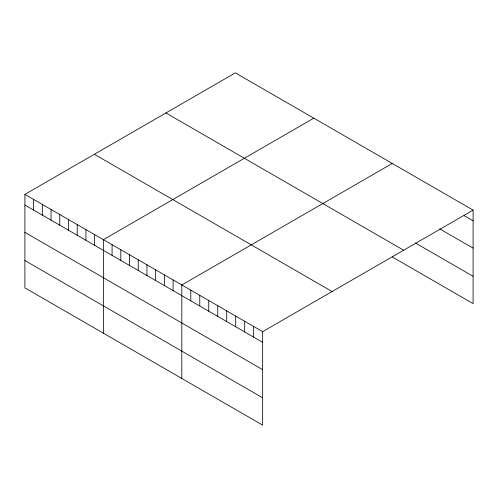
<?xml version="1.0" encoding="UTF-8"?>
<svg xmlns="http://www.w3.org/2000/svg" width="498" height="498" viewBox="0 0 498 498"><rect width="100%" height="100%" fill="white"/><g stroke="black" fill="none" stroke-linecap="round" stroke-linejoin="round"><path stroke-width="0.75" d="M24.9 194.376L262.645 331.637L262.645 425.13L24.9 287.869L24.9 194.376L235.355 72.87L473.1 210.131L473.1 303.624L392.268 256.956M313.815 118.163L103.354 239.669L103.354 333.168M392.268 163.462L181.807 284.968L181.807 378.461M262.645 331.637L473.1 210.131M464.117 215.622L473.1 220.807M439.74 228.875L473.1 248.135M415.363 242.962L473.1 276.297M165.909 112.965L403.648 250.226M94.352 154.28L332.091 291.535M24.9 205.052L262.645 342.313M24.9 232.385L262.645 369.647M24.9 260.541L262.645 397.802M253.663 326.451L253.663 337.127M244.68 321.266L244.68 331.942M235.697 316.081L235.697 326.756M226.715 310.895L226.715 321.571M217.738 305.71L217.738 316.386M208.755 300.524L208.755 311.2M199.773 295.339L199.773 306.015M190.79 290.153L190.79 300.829M173.092 279.932L173.092 290.614M164.377 274.902L164.377 285.578M155.656 269.866L155.656 280.548M146.941 264.836L146.941 275.512M138.226 259.8L138.226 270.482M129.505 254.771L129.505 265.446M120.79 249.735L120.79 260.417M112.075 244.705L112.075 255.381M94.639 234.639L94.639 245.315M85.924 229.603L85.924 240.285M77.202 224.573L77.202 235.249M68.487 219.537L68.487 230.219M59.766 214.507L59.766 225.183M51.051 209.471L51.051 220.153M42.336 204.441L42.336 215.117M33.615 199.405L33.615 210.088"/></g></svg>
